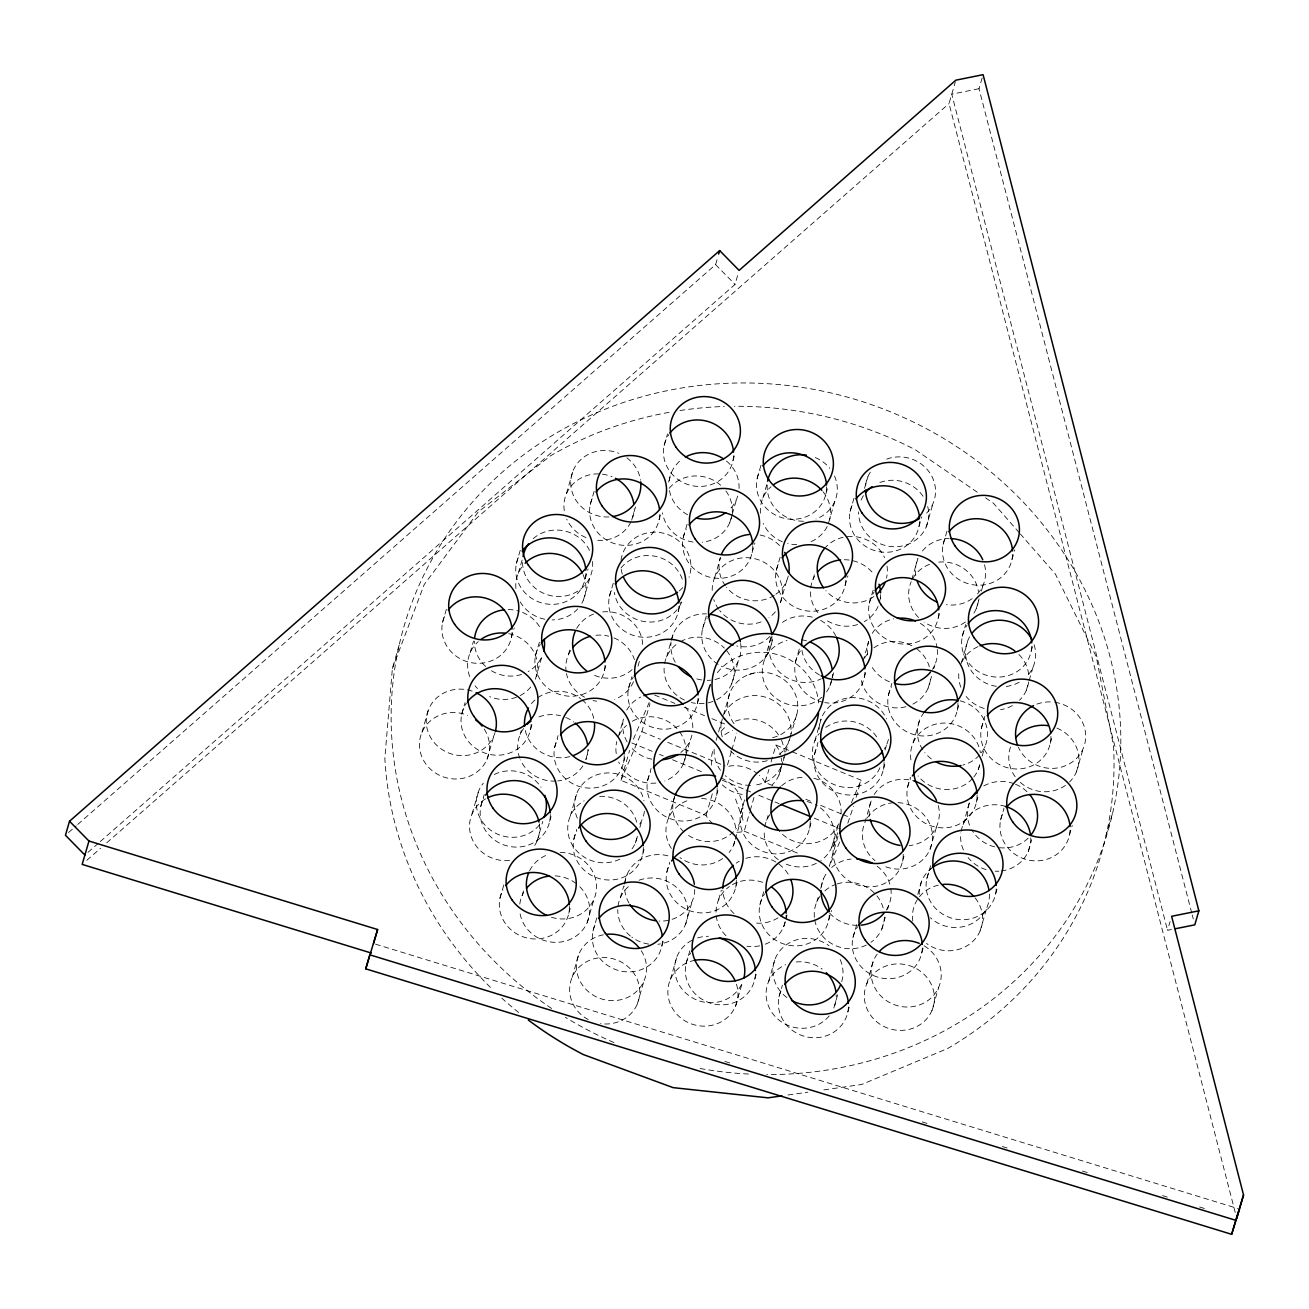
<?xml version="1.0" encoding="UTF-8"?>
<svg xmlns="http://www.w3.org/2000/svg" width="1309" height="1309" viewBox="0 0 1309 1309"><rect width="100%" height="100%" fill="white"/><g stroke="black" fill="none" stroke-linecap="round" stroke-linejoin="round"><path stroke-width="0.75" stroke-dasharray="5 3.75" d="M399.163 645.173L392.373 668.539L384.846 758.189A366.553 344.005 16.2 0 0 492.871 989.768M442.54 622.479L446.5 608.849M421.956 732.336L428.747 708.954M470.127 652.782L473.514 641.099M461.684 714.354L465.088 702.671M516.401 563.524L520.36 549.878M518.282 573.244L522.242 559.614M511.361 637.679L514.175 627.944M487.079 759.171L493.869 735.805M472.025 814.002L478.816 790.636M566.437 493.706L573.227 470.324M480.828 806.246L484.232 794.547M535.545 655.4L540.077 639.823M520.18 734.464L521.309 730.569M590.261 504.57L594.221 490.924M530.505 729.555L532.19 723.713M585.221 578.725L588.052 568.973M583.405 600.095L590.195 576.713M568.335 654.909L570.609 647.121M499.973 898.121L503.949 884.491M554.689 747.292L558.092 735.593M537.132 840.853L542.793 821.365M522.078 895.683L523.78 889.825M609.405 596.446L613.381 582.816M635.519 506.91L631.56 520.54A35.245 33.085 16.2 0 0 634.08 508.759M549.649 821.43L551.351 815.589M77.738 824.457L715.598 264.614L717.643 257.595M664.121 445.6L667.525 433.917M604.365 670.601L606.067 664.759M585.859 759.351L588.69 749.615M570.249 816.129L577.04 792.763M668.637 482.17L671.452 472.451M659.082 519.755L661.34 511.966M573.849 839.167L576.68 829.431M100.269 841.572L735.036 284.413L738.603 272.141M628.565 688.321L631.952 676.638M637.99 666.183L640.248 658.394M618.404 736.591L623.493 719.05M568.793 913.322L571.051 905.533M683.282 537.492L687.241 523.845M623.509 762.476L625.211 756.635M713.078 823.803A35.245 33.085 16.2 0 1 707.973 818.649L706.058 815.425L620.957 780.344L629.629 750.417M620.957 780.344L641.852 731.649L650 703.62M587.201 922.518L593.991 899.152M572.148 977.348L578.938 953.966M678.226 611.647L681.056 601.895M666.592 656.971L671.092 641.443M671.664 639.496L673.35 633.671M592.993 931.043L596.953 917.413M732.942 460.801L735.2 453.012M647.71 780.213L651.097 768.514M635.356 842.98L637.63 835.191M639.888 827.403L642.146 819.598M620.302 897.81L623.706 886.111M624.262 884.164L627.093 874.428M729.8 522.602L736.574 499.302M714.73 577.498L720.375 558.027M702.442 629.302L706.958 613.757M642.654 854.368L644.355 848.51M757.158 478.456L761.102 464.859M697.37 703.522L699.071 697.681M683.527 763.425L685.212 757.584M685.785 755.637L690.318 740.06M668.457 818.256L674.691 796.837M762.885 497.96L767.418 482.367M752.086 552.676L754.917 542.94M666.854 872.089L669.684 862.353M637.254 1004.199L644.044 980.817M731.698 683.822L738.472 660.521M716.138 740.403L730.177 692.036M661.798 946.243L664.056 938.455M776.286 570.413L780.246 556.783M706.058 815.425L712.571 792.992M716.514 795.397L718.216 789.556M731.289 751.791L726.953 766.747L730.618 765.896A35.245 33.085 16.2 0 1 756.618 773.046M731.846 749.926L736.722 733.089M685.425 924.645L692.216 901.279M670.372 979.476L677.162 956.094M786.627 580.967L779.837 604.349A35.245 33.085 16.2 0 0 752.38 558.207A35.245 33.085 16.2 0 0 712.341 592.781M764.783 659.163L771.574 635.798A35.245 33.085 16.2 0 0 780.949 673.415A35.245 33.085 16.2 0 0 821.218 678.798M771.246 644.486L773.504 636.73M685.998 963.964L690.53 948.387M825.963 493.657L828.221 485.884M740.73 813.053L744.69 799.472M733.58 845.107L734.709 841.212M735.282 839.265L740.37 821.725M1235.221 1212.445L949.041 103.542L955.325 81.927M718.526 899.938L721.357 890.185M834.798 501.429L828.008 524.794A35.245 33.085 16.2 0 1 810.893 541.713M812.971 579.56L814.656 573.735M736.869 832.262A35.245 33.085 16.2 0 0 740.534 832.066L744.216 831.166L749.648 812.464M750.188 810.598L753.984 797.508M795.43 662.289L799.39 648.659M772.506 785.531L765.111 782.487L768.923 769.397M771.083 761.92L775.975 745.083L861.077 780.18L855.644 798.883M735.658 887.289L737.932 879.501M850.146 511.459L854.106 497.813M779.002 774.977L785.187 753.706M785.695 751.922L789.114 740.158M790.374 736.443L797.165 713.078M1191.73 912.978L979.017 88.701L982.568 76.429M766.698 820.318L768.956 812.545M864.496 488.388L867.9 476.705M845.09 585.614L847.921 575.862M759.858 905.01L764.391 889.433M735.478 1006.326L742.268 982.944A35.245 33.085 16.2 0 1 685.851 993.106A35.245 33.085 16.2 0 1 694.261 939.191M829.906 686.014L833.866 672.384M814.852 740.845L821.643 717.463A35.245 33.085 16.2 0 1 853.795 697.648A35.245 33.085 16.2 0 1 886.455 718.87M814.574 754.18L817.978 742.481M754.802 979.165L757.077 971.376M869.307 603.269L873.823 587.725M809.551 828.253L811.809 820.481M783.649 926.772L787.036 915.089M768.579 981.603L775.37 958.221M879.206 602.516L881.464 594.744M863.024 661.225L868.669 641.803M864.235 677.489L865.936 671.648M779.002 996.902L782.406 985.202M918.951 526.643L921.781 516.908M831.82 847.168L838.022 825.799M816.751 902.065L818.436 896.207M820.71 888.418L823.541 878.683M926.216 526.922L933.006 503.556M833.735 845.99L837.695 832.393M911.735 579.805L917.953 558.387A35.245 33.085 16.2 0 0 915.793 575.387M838.005 836.336L829.317 866.247L839.773 841.916M847.807 823.197L853.484 806.36M888.451 695.144L891.838 683.494M828.679 920.211L831.493 910.475M943.151 544.38L947.111 530.75M885.048 750.155L886.749 744.314M871.139 801.075L864.922 822.445A35.245 33.085 16.2 0 0 875.001 860.651M883.395 769.365L885.653 761.576M938.128 618.453L939.813 612.628M852.895 937.866L856.839 924.269M837.662 994.807L833.702 1008.454A35.245 33.085 16.2 0 0 836.206 994.905M928.146 688.076L931.533 676.426M933.792 668.654L934.921 664.776M913.093 742.89L919.851 719.59M907.612 787.02L910.426 777.317M847.823 1012.086L850.081 1004.298M962.295 636.256L965.698 624.573M881.857 928.899L885.26 917.216M887.518 909.428L888.647 905.533M866.803 983.73L873.594 960.348M902.556 861.175L904.814 853.419M976.285 608.603L979.116 598.867M981.374 591.063L983.075 585.221M961.231 663.418L968.022 640.052M957.272 710.345L958.957 704.52M1011.972 559.581L1014.802 549.829M930.044 849.296L936.819 825.979M917.805 894.407L921.749 880.81M926.756 878.912L931.272 863.367M981.439 728.148L984.843 716.448M921.7 953.067L923.958 945.294M978.199 769.741L979.901 763.916M982.159 756.144L984.973 746.441M963.146 824.572L969.92 801.272A35.245 33.085 16.2 0 0 970.214 826.715M976.416 802.221L978.674 794.448M1031.116 651.457L1032.801 645.615M931.926 1010.581A35.245 33.085 16.2 0 0 894.391 964.095A35.245 33.085 16.2 0 0 871.778 1016.782A35.245 33.085 16.2 0 0 931.926 1010.581L938.717 987.199M1026.338 690.268L1028.612 682.48M1029.169 680.533L1033.128 666.903M1000.6 820.023L1003.987 808.34M980.097 930.961L986.871 907.661M995.56 894.096L997.262 888.271M1050.26 743.332L1052.518 735.543M1028.269 851.423L1031.656 839.756M1076.407 771.95L1083.197 748.568M1069.404 835.224L1072.235 825.472M1106.007 835.682L1112.797 812.365M1171.44 929.537L1167.546 930.323L1170.099 921.552M392.373 668.539L424.214 584.55L478.227 511.966L550.696 455.712A366.553 344.005 16.2 0 1 671.942 411.828M633.409 739.209L649.493 701.755M851.439 802.646L861.077 780.18M68.526 832.557L76.217 825.815M87.965 852.355L98.731 842.914M86.787 860.357L100.613 848.216M106.765 842.816L949.041 103.542M748.961 674.462L757.78 672.401M979.017 88.701L951.758 94.199L1167.546 930.323M787.969 1094.995L807.898 1092.164M823.836 1089.89L861.698 1084.474L947.7 1048.476A366.553 344.005 16.2 0 0 1113.55 745.983L1096.255 656.709L1055.316 573.931L1020.382 534.007M375.487 944.149L1237.529 1208.436M724.908 1061.452L732.729 1063.857M922.223 1121.944L930.044 1124.349M1002.334 1146.504L1010.139 1148.909M1082.428 1171.064L1090.233 1173.453M1162.523 1195.624L1170.344 1198.013M1199.633 1206.996L1207.454 1209.401M654.565 695.03L674.904 703.424M684.165 707.236L704.52 715.63M711.916 718.674L724.859 724.024M641.852 731.649L660.358 739.29M667.754 742.334L725.104 765.994M805.82 799.275L813.216 802.319M820.612 805.362L840.967 813.756M842.816 814.525L850.228 817.569M631.805 742.939L652.16 751.333M659.556 754.393L663.254 755.915M672.515 759.727L702.115 771.934M722.372 780.279L744.167 789.262M745.983 790.014L751.448 792.272M758.778 795.283L779.133 803.677M814.28 818.174L840.182 828.842M744.216 831.166L799.717 854.041M977.316 492.217L915.056 449.609A366.553 344.005 16.2 0 0 734.382 406.281M985.497 497.813L993.515 503.294L1019.04 532.468M715.598 264.614L735.036 284.413M765.111 782.487L763.18 779.33A35.245 33.085 16.2 0 0 759.433 775.37M775.975 745.083L778.708 749.533A35.245 33.085 16.2 0 1 780.459 754.54M735.56 799.014L743.414 821.218M1192.254 914.958L1193.268 918.902M781.277 766.649A35.245 33.085 16.2 0 1 772.163 784.991M742.252 794.416A35.245 33.085 16.2 0 1 718.854 781.195M711.72 765.143A35.245 33.085 16.2 0 1 713.88 748.143M724.777 734.725A35.245 33.085 16.2 0 1 732.664 730.553M781.178 757.976A35.245 33.085 16.2 0 1 781.506 761.445M734.054 723.664A35.245 33.085 16.2 0 1 746.195 675.624A35.245 33.085 16.2 0 1 795.463 694.523A35.245 33.085 16.2 0 1 771.312 737.965M717.381 672.679A56.385 52.916 16.2 0 1 777.955 654.778A56.385 52.916 16.2 0 1 818.681 702.966M848.461 1006.932A35.245 33.085 16.2 0 1 804.773 1036.417A35.245 33.085 16.2 0 1 781.948 988.77M755.457 974.011A35.245 33.085 16.2 0 1 710.002 1002.972A35.245 33.085 16.2 0 1 690.727 952.87M662.452 941.073A35.245 33.085 16.2 0 1 618.748 970.574A35.245 33.085 16.2 0 1 595.939 922.927M569.464 906.417A35.245 33.085 16.2 0 1 526.643 937.882A35.245 33.085 16.2 0 1 502.918 890.005M922.354 947.896A35.245 33.085 16.2 0 1 876.883 976.858A35.245 33.085 16.2 0 1 857.624 926.772M829.317 915.04A35.245 33.085 16.2 0 1 783.862 944.018A35.245 33.085 16.2 0 1 764.603 893.916M736.329 880.384A35.245 33.085 16.2 0 1 693.508 911.849A35.245 33.085 16.2 0 1 669.799 863.973M643.324 847.463A35.245 33.085 16.2 0 1 600.504 878.928A35.245 33.085 16.2 0 1 576.794 831.051M550.32 814.525A35.245 33.085 16.2 0 1 507.499 846.007A35.245 33.085 16.2 0 1 483.774 798.114M996.214 888.942A35.245 33.085 16.2 0 1 950.759 917.904A35.245 33.085 16.2 0 1 931.484 867.818M903.226 854.27A35.245 33.085 16.2 0 1 860.406 885.751A35.245 33.085 16.2 0 1 836.68 837.858M810.222 821.348A35.245 33.085 16.2 0 1 767.401 852.814A35.245 33.085 16.2 0 1 743.676 804.937M717.185 788.493A35.245 33.085 16.2 0 1 674.364 819.974A35.245 33.085 16.2 0 1 650.655 772.081M624.18 755.571A35.245 33.085 16.2 0 1 581.36 787.036A35.245 33.085 16.2 0 1 557.634 739.16M531.143 724.401A35.245 33.085 16.2 0 1 485.688 753.362A35.245 33.085 16.2 0 1 466.429 703.26M511.999 632.509A35.245 33.085 16.2 0 1 468.311 662.01A35.245 33.085 16.2 0 1 445.485 614.363M605.003 665.43A35.245 33.085 16.2 0 1 559.548 694.408A35.245 33.085 16.2 0 1 540.29 644.306M698.024 698.368A35.245 33.085 16.2 0 1 652.553 727.329A35.245 33.085 16.2 0 1 633.294 677.228M790.538 735.642A35.245 33.085 16.2 0 1 779.051 754.622M767.238 760.676A35.245 33.085 16.2 0 1 730.209 750.581M722.208 736.787A35.245 33.085 16.2 0 1 721.766 720.359M724.139 713.863A35.245 33.085 16.2 0 1 765.552 697.19A35.245 33.085 16.2 0 1 790.8 733.94M884.066 762.46A35.245 33.085 16.2 0 1 841.245 793.941A35.245 33.085 16.2 0 1 817.52 746.048M977.087 795.316A35.245 33.085 16.2 0 1 934.266 826.781A35.245 33.085 16.2 0 1 910.557 778.904M1070.058 830.053A35.245 33.085 16.2 0 1 1026.354 859.555A35.245 33.085 16.2 0 1 1003.545 811.907M1050.931 736.427A35.245 33.085 16.2 0 1 1008.11 767.908A35.245 33.085 16.2 0 1 984.384 720.015M957.943 703.44A35.245 33.085 16.2 0 1 915.122 734.905A35.245 33.085 16.2 0 1 891.396 687.029M864.889 672.319A35.245 33.085 16.2 0 1 824.785 702.606M822.985 702.262A35.245 33.085 16.2 0 1 802.302 648.413M771.852 635.863A35.245 33.085 16.2 0 1 721.324 666.199M718.134 664.399A35.245 33.085 16.2 0 1 707.171 618.208M678.864 606.476A35.245 33.085 16.2 0 1 635.176 635.978A35.245 33.085 16.2 0 1 612.35 588.33M585.859 573.555A35.245 33.085 16.2 0 1 542.171 603.056A35.245 33.085 16.2 0 1 519.346 555.409M659.72 514.601A35.245 33.085 16.2 0 1 616.032 544.086A35.245 33.085 16.2 0 1 593.206 496.438M752.757 545.771A35.245 33.085 16.2 0 1 709.936 577.253A35.245 33.085 16.2 0 1 686.227 529.36M845.745 580.443A35.245 33.085 16.2 0 1 802.057 609.945A35.245 33.085 16.2 0 1 779.231 562.297M938.766 613.299A35.245 33.085 16.2 0 1 893.311 642.261A35.245 33.085 16.2 0 1 874.052 592.175M1031.754 646.286A35.245 33.085 16.2 0 1 986.299 675.264A35.245 33.085 16.2 0 1 967.04 625.162M1012.61 554.411A35.245 33.085 16.2 0 1 968.922 583.912A35.245 33.085 16.2 0 1 946.096 536.265M919.605 521.489A35.245 33.085 16.2 0 1 875.917 550.974A35.245 33.085 16.2 0 1 853.092 503.327M826.634 486.752A35.245 33.085 16.2 0 1 783.813 518.217A35.245 33.085 16.2 0 1 760.104 470.34M733.58 455.647A35.245 33.085 16.2 0 1 688.125 484.608A35.245 33.085 16.2 0 1 668.866 434.506M769.987 636.354A35.245 33.085 16.2 0 1 736.771 645.959M819.483 674.953A35.245 33.085 16.2 0 1 801.615 647.562M694.735 889.482A35.245 33.085 16.2 0 1 659.114 921.061M629.007 903.046A35.245 33.085 16.2 0 1 624.573 886.209M624.818 882.757A35.245 33.085 16.2 0 1 671.01 856.773M888.402 739.389A35.245 33.085 16.2 0 1 884.311 748.912M819.123 729.26A35.245 33.085 16.2 0 1 821.005 719.066M960.217 700.871A35.245 33.085 16.2 0 1 980.49 753.853M979.345 755.178A35.245 33.085 16.2 0 1 962.753 765.111M931.37 758.925A35.245 33.085 16.2 0 1 924.825 752.659M922.714 749.746A35.245 33.085 16.2 0 1 924.35 712.178M886.668 459.132A35.245 33.085 16.2 0 1 929.668 472.664A35.245 33.085 16.2 0 1 924.874 514.764M865.625 485.034A35.245 33.085 16.2 0 1 872.383 469.293M838.594 823.852A35.245 33.085 16.2 0 1 778.446 830.07M781.604 785.793A35.245 33.085 16.2 0 1 804.724 777.186M813.838 778.282A35.245 33.085 16.2 0 1 840.869 815.523M989.375 894.112A35.245 33.085 16.2 0 1 968.938 924.907A35.245 33.085 16.2 0 1 930.454 917.822M919.262 894.342A35.245 33.085 16.2 0 1 931.239 868.456M890.824 888.516A35.245 33.085 16.2 0 1 886.209 910.131M857.411 925.348A35.245 33.085 16.2 0 1 829.661 913.109M821.267 887.011A35.245 33.085 16.2 0 1 828.024 871.27M831.673 867.474A35.245 33.085 16.2 0 1 851.128 859.048M877.145 866.198A35.245 33.085 16.2 0 1 890.513 886.798M632.116 669.603A35.245 33.085 16.2 0 1 591.308 673.824M576.68 628.435A35.245 33.085 16.2 0 1 593.91 613.954M602.729 611.908A35.245 33.085 16.2 0 1 642.768 646.597M788.28 576.042A35.245 33.085 16.2 0 1 775.746 594.384M774.274 595.366A35.245 33.085 16.2 0 1 726.479 587.185M725.399 585.761A35.245 33.085 16.2 0 1 720.326 557.372M760.071 535.005A35.245 33.085 16.2 0 1 780.491 546.54M720.883 777.89A35.245 33.085 16.2 0 1 735.887 829.153M733.531 831.739A35.245 33.085 16.2 0 1 686.767 834.209M683.952 831.902A35.245 33.085 16.2 0 1 674.626 796.477M873.954 596.511A35.245 33.085 16.2 0 1 825.864 590.686M824.228 548.831A35.245 33.085 16.2 0 1 843.732 537.165M847.332 536.625A35.245 33.085 16.2 0 1 884.557 557.65M887.027 566.093A35.245 33.085 16.2 0 1 886.488 578.169M786.889 997.556A35.245 33.085 16.2 0 1 779.869 950.809A35.245 33.085 16.2 0 1 828.973 945.736M840.198 959.628A35.245 33.085 16.2 0 1 841.671 981.832M740.632 643.504A35.245 33.085 16.2 0 1 714.485 679.6M710.885 680.156A35.245 33.085 16.2 0 1 707.22 680.336M701.722 679.944A35.245 33.085 16.2 0 1 694.555 678.177M675.264 662.289A35.245 33.085 16.2 0 1 671.075 641.999M671.353 640.297A35.245 33.085 16.2 0 1 706.451 613.888M782.471 622.38A35.245 33.085 16.2 0 1 813.723 617.57M820.53 620.368A35.245 33.085 16.2 0 1 835.633 635.601M778.07 917.805A35.245 33.085 16.2 0 1 753.689 922.845M734.022 913.567A35.245 33.085 16.2 0 1 722.813 890.087M736.214 863.138A35.245 33.085 16.2 0 1 739.209 861.24M745.786 858.393A35.245 33.085 16.2 0 1 775.877 862.042M778.92 864.071A35.245 33.085 16.2 0 1 789.376 876.359M569.873 756.602A35.245 33.085 16.2 0 1 524.811 728.099M531.47 703.669A35.245 33.085 16.2 0 1 535.103 699.873M537.868 697.681A35.245 33.085 16.2 0 1 580.574 698.597M582.014 699.726A35.245 33.085 16.2 0 1 593.959 719.214M682.791 587.577A35.245 33.085 16.2 0 1 678.929 591.193M622.331 574.144A35.245 33.085 16.2 0 1 621.12 569.006M621.022 560.334A35.245 33.085 16.2 0 1 663.663 533.27A35.245 33.085 16.2 0 1 689.041 577.236M691.954 735.134A35.245 33.085 16.2 0 1 680.827 752.413M651.751 759.187A35.245 33.085 16.2 0 1 631.331 747.635M627.109 741.827A35.245 33.085 16.2 0 1 623.542 718.134M626.733 710.116A35.245 33.085 16.2 0 1 640.674 697.059M685.343 707.007A35.245 33.085 16.2 0 1 692.837 728.262M924.154 945.834A35.245 33.085 16.2 0 1 935.624 992.762A35.245 33.085 16.2 0 1 886.095 1000.403A35.245 33.085 16.2 0 1 878.094 952.936M829.219 1015.866A35.245 33.085 16.2 0 1 774.126 1015.342A35.245 33.085 16.2 0 1 785.695 964.684M796.183 961.968A35.245 33.085 16.2 0 1 822.183 969.118M697.632 937.931A35.245 33.085 16.2 0 1 708.398 936.279M736.443 984.188A35.245 33.085 16.2 0 1 712.685 1025.127A35.245 33.085 16.2 0 1 669.063 1000.485A35.245 33.085 16.2 0 1 694.359 960.397M641.197 950.678A35.245 33.085 16.2 0 1 625.849 998.178A35.245 33.085 16.2 0 1 577.793 975.549A35.245 33.085 16.2 0 1 606.525 934.331M588.314 1019.629A35.245 33.085 16.2 0 1 582.554 964.291A35.245 33.085 16.2 0 1 638.399 982.617A35.245 33.085 16.2 0 1 600.52 1023.622M975.14 897.909A35.245 33.085 16.2 0 1 972.62 941.58A35.245 33.085 16.2 0 1 926.51 943.445M912.815 921.127A35.245 33.085 16.2 0 1 918.427 898.072M919.474 896.698A35.245 33.085 16.2 0 1 938.978 885.031M884.377 917.118A35.245 33.085 16.2 0 1 870.976 942.316M866.378 945.065A35.245 33.085 16.2 0 1 814.574 919.065M814.362 917.347A35.245 33.085 16.2 0 1 821.234 894.636M824.883 890.84A35.245 33.085 16.2 0 1 835.518 884.475M837.22 883.902A35.245 33.085 16.2 0 1 875.737 894.472M876.899 895.847A35.245 33.085 16.2 0 1 883.722 910.18M785.285 921.847A35.245 33.085 16.2 0 1 764.865 944.362M759.645 945.851A35.245 33.085 16.2 0 1 746.899 946.211M725.906 935.673A35.245 33.085 16.2 0 1 729.424 886.52M732.418 884.622A35.245 33.085 16.2 0 1 764.145 882.937M786.153 914.991A35.245 33.085 16.2 0 1 785.907 918.443M639.07 880.221A35.245 33.085 16.2 0 1 686.652 903.357A35.245 33.085 16.2 0 1 657.838 944.28M648.675 944.084A35.245 33.085 16.2 0 1 631.822 937.129M630.382 936.017A35.245 33.085 16.2 0 1 617.783 909.591M618.028 906.139A35.245 33.085 16.2 0 1 629.793 885.457M560.121 852.47A35.245 33.085 16.2 0 1 596.135 891.674A35.245 33.085 16.2 0 1 550.075 916.807M529.605 870.73A35.245 33.085 16.2 0 1 547.653 854.728M579.822 886.766A35.245 33.085 16.2 0 1 570.102 939.437A35.245 33.085 16.2 0 1 519.918 912.684M519.804 904.012A35.245 33.085 16.2 0 1 523.616 892.574M555.18 875.885A35.245 33.085 16.2 0 1 575.682 883.182M1028.187 838.12A35.245 33.085 16.2 0 1 998.292 847.545M994.676 846.841A35.245 33.085 16.2 0 1 971.834 829.873M983.812 785.956A35.245 33.085 16.2 0 1 1013.821 783.616M1015.539 784.271A35.245 33.085 16.2 0 1 1027.647 792.354M1030.756 837.875A35.245 33.085 16.2 0 1 1000.665 871.041M998.865 871.189A35.245 33.085 16.2 0 1 995.167 871.205M986.119 869.651A35.245 33.085 16.2 0 1 968.12 857.624M963.44 850.016A35.245 33.085 16.2 0 1 960.871 832.9M961.133 831.199A35.245 33.085 16.2 0 1 1005.296 806.344M938.275 805.542A35.245 33.085 16.2 0 1 909.215 845.614M869.52 816.145A35.245 33.085 16.2 0 1 871.058 800.748M874.15 794.547A35.245 33.085 16.2 0 1 913.846 780.9M898.023 802.646A35.245 33.085 16.2 0 1 931.877 843.52A35.245 33.085 16.2 0 1 884.426 866.28M867.376 817.847A35.245 33.085 16.2 0 1 892.525 802.81M820.301 807.833A35.245 33.085 16.2 0 1 820.923 860.569M816.341 863.318A35.245 33.085 16.2 0 1 786.202 864.153M778.217 859.653A35.245 33.085 16.2 0 1 764.26 830.364M764.701 826.944A35.245 33.085 16.2 0 1 771.197 812.905M807.064 801.583A35.245 33.085 16.2 0 1 817.258 805.788M734.774 841.851A35.245 33.085 16.2 0 1 729.097 852.519M722.683 858.524A35.245 33.085 16.2 0 1 679.976 857.591M671.321 848.412A35.245 33.085 16.2 0 1 687.241 800.683M701.559 798.474A35.245 33.085 16.2 0 1 736.083 831.559M796.756 544.626A35.245 33.085 16.2 0 1 787.642 543.53M782.373 541.795A35.245 33.085 16.2 0 1 763.18 523.404M760.496 513.243A35.245 33.085 16.2 0 1 771.017 486.735M823.034 491.742A35.245 33.085 16.2 0 1 829.644 519.869M1056.903 728.099A35.245 33.085 16.2 0 1 1069.568 781.948M1065.51 785.351A35.245 33.085 16.2 0 1 1019.989 782.111M1015.162 776.728A35.245 33.085 16.2 0 1 1010.646 746.703M978.559 600.275A35.245 33.085 16.2 0 1 972.849 614.641M965.388 622.004A35.245 33.085 16.2 0 1 924.17 622.135M918.542 617.504A35.245 33.085 16.2 0 1 911.162 581.752M912.7 578.643A35.245 33.085 16.2 0 1 929.93 564.179M938.749 562.117A35.245 33.085 16.2 0 1 978.445 591.586M1028.612 681.94A35.245 33.085 16.2 0 1 1019.498 700.282M1012.446 705.584A35.245 33.085 16.2 0 1 1000.551 709.674M984.188 708.496A35.245 33.085 16.2 0 1 966.189 696.486M960.855 687.241A35.245 33.085 16.2 0 1 958.957 671.762M961.951 661.863A35.245 33.085 16.2 0 1 978.33 646.515M1018.958 654.516A35.245 33.085 16.2 0 1 1028.841 676.737M930.421 679.747A35.245 33.085 16.2 0 1 912.668 704.226M905.926 706.729A35.245 33.085 16.2 0 1 860.864 678.242M864.562 658.116A35.245 33.085 16.2 0 1 867.523 653.813M873.921 647.808A35.245 33.085 16.2 0 1 913.584 646.711M916.627 648.74A35.245 33.085 16.2 0 1 929.603 667.639M518.691 1012.544A366.553 344.005 16.2 0 1 501.838 998.162M679.944 410.535A366.553 344.005 16.2 0 1 724.335 406.477M781.015 767.123A35.245 33.085 16.2 0 1 754.148 785.187M750.499 785.384A35.245 33.085 16.2 0 1 725.317 775.73M720.506 770.346A35.245 33.085 16.2 0 1 714.354 747.046M721.112 731.306A35.245 33.085 16.2 0 1 726.119 726.364M735.396 721.128A35.245 33.085 16.2 0 1 779.82 736.951M781.44 740.125A35.245 33.085 16.2 0 1 784.238 752.021M784.009 757.224A35.245 33.085 16.2 0 1 783.387 760.627M637.368 836.353A35.245 33.085 16.2 0 1 630.873 850.392M619.877 859.129A35.245 33.085 16.2 0 1 572.622 845.516A35.245 33.085 16.2 0 1 584.141 800.813M599.653 796.363A35.245 33.085 16.2 0 1 637.221 824.261M630.84 522.111A35.245 33.085 16.2 0 1 594.81 539.979M585.941 537.541A35.245 33.085 16.2 0 1 566.748 519.149M564.277 510.706A35.245 33.085 16.2 0 1 612.056 476.705M732.075 514.273A35.245 33.085 16.2 0 1 702.213 542.237M693.05 542.041A35.245 33.085 16.2 0 1 662.518 512.768M669.177 488.339A35.245 33.085 16.2 0 1 721.095 485.59M725.922 490.973A35.245 33.085 16.2 0 1 732.238 512.555M551.645 1008.503A366.553 344.005 16.2 0 1 532.059 448.676A366.553 344.005 16.2 0 1 1099.298 622.888A366.553 344.005 16.2 0 1 766.763 1074.574M748.503 1074.051A366.553 344.005 16.2 0 1 697.746 1068.062M613.97 1042.537A366.553 344.005 16.2 0 1 565.373 1017.322M530.75 687.045A35.245 33.085 16.2 0 1 519.755 695.783M516.466 697.206A35.245 33.085 16.2 0 1 489.615 696.633M477.507 688.534A35.245 33.085 16.2 0 1 475.085 685.851M469.751 676.606A35.245 33.085 16.2 0 1 478.26 641.574M508.677 633.654A35.245 33.085 16.2 0 1 535.234 679.633L542.024 656.267A35.245 33.085 16.2 0 1 528.132 671.582M583.094 574.651A35.245 33.085 16.2 0 1 581.851 603.187M577.776 608.832A35.245 33.085 16.2 0 1 552.153 619.91M544.839 619.222A35.245 33.085 16.2 0 1 520.197 601.862M515.91 588.526A35.245 33.085 16.2 0 1 522.766 565.832M539.308 823.836A35.245 33.085 16.2 0 1 533.712 846.89M509.545 860.488A35.245 33.085 16.2 0 1 471.649 837.809A35.245 33.085 16.2 0 1 485.917 798.686M484.215 729.031A35.245 33.085 16.2 0 1 463.091 778.25A35.245 33.085 16.2 0 1 419.518 742.399A35.245 33.085 16.2 0 1 467.575 715.336M685.785 755.097A35.245 33.085 16.2 0 1 664.743 781.015M655.924 783.06A35.245 33.085 16.2 0 1 618.699 762.034M616.228 753.591A35.245 33.085 16.2 0 1 616.752 741.516M619.124 735.02A35.245 33.085 16.2 0 1 626.536 725.366M632.296 721.275A35.245 33.085 16.2 0 1 678.553 730.373M679.649 731.796A35.245 33.085 16.2 0 1 685.965 753.379M681.613 602.222A35.245 33.085 16.2 0 1 644.879 621.66A35.245 33.085 16.2 0 1 614.33 592.388M620.99 567.959A35.245 33.085 16.2 0 1 655.973 556.44A35.245 33.085 16.2 0 1 683.085 581.785M582.849 765.896A35.245 33.085 16.2 0 1 557.716 780.933M555.9 781.08A35.245 33.085 16.2 0 1 520.475 759.907M519.804 758.271A35.245 33.085 16.2 0 1 524.68 727.051M538.948 716.874A35.245 33.085 16.2 0 1 560.547 715.728M565.799 717.463A35.245 33.085 16.2 0 1 573.784 721.979M587.823 749.517A35.245 33.085 16.2 0 1 585.941 759.711M831.902 679.387A35.245 33.085 16.2 0 1 826.47 692.052M821.774 697.239A35.245 33.085 16.2 0 1 767.156 688.55A35.245 33.085 16.2 0 1 787.004 640.51M801.533 639.741A35.245 33.085 16.2 0 1 806.933 640.935M832.426 674.233A35.245 33.085 16.2 0 1 832.18 677.686M726.74 650.753A35.245 33.085 16.2 0 1 716.219 699.971M712.93 701.395A35.245 33.085 16.2 0 1 707.711 702.9M704.111 703.457A35.245 33.085 16.2 0 1 691.332 702.54M684.411 700.07A35.245 33.085 16.2 0 1 664.317 665.299M664.579 663.598A35.245 33.085 16.2 0 1 677.473 643.553M680.484 641.655A35.245 33.085 16.2 0 1 724.319 648.07M878.077 606.394A35.245 33.085 16.2 0 1 864.185 621.71M857.608 624.557A35.245 33.085 16.2 0 1 824.474 618.895M817.929 612.612A35.245 33.085 16.2 0 1 810.516 589.606M810.696 587.888A35.245 33.085 16.2 0 1 814.509 576.451M844.207 559.728A35.245 33.085 16.2 0 1 873.119 573.342M880.597 594.613A35.245 33.085 16.2 0 1 880.352 598.066M775.353 611.761A35.245 33.085 16.2 0 1 768.956 617.75M761.069 621.922A35.245 33.085 16.2 0 1 719.688 610.55M718.608 609.127A35.245 33.085 16.2 0 1 713.765 599.637M633.458 681.76A35.245 33.085 16.2 0 1 614.69 699.333M596.708 701.199A35.245 33.085 16.2 0 1 593.092 700.479M584.518 697.19A35.245 33.085 16.2 0 1 566.486 673.644M566.175 671.926A35.245 33.085 16.2 0 1 572.835 647.497M595.939 635.274A35.245 33.085 16.2 0 1 608.701 636.19M613.97 637.925A35.245 33.085 16.2 0 1 634.423 659.621M927.688 506.485A35.245 33.085 16.2 0 1 897.712 546.638A35.245 33.085 16.2 0 1 858.589 511.868M861.109 500.087A35.245 33.085 16.2 0 1 863.547 495.489M879.877 482.497A35.245 33.085 16.2 0 1 924.301 498.32M979.852 764.816A35.245 33.085 16.2 0 1 973.716 777.153M972.587 778.479A35.245 33.085 16.2 0 1 927.639 784.271M924.596 782.226A35.245 33.085 16.2 0 1 918.051 775.959M910.917 759.907A35.245 33.085 16.2 0 1 940.68 723.272A35.245 33.085 16.2 0 1 980.376 752.74M879.959 767.696A35.245 33.085 16.2 0 1 830.201 782.667A35.245 33.085 16.2 0 1 819.336 733.433M825.734 727.428A35.245 33.085 16.2 0 1 878.044 739.078M1034.094 644.748A35.245 33.085 16.2 0 1 1026.289 676.9M1019.236 682.218A35.245 33.085 16.2 0 1 1005.541 686.538M996.378 686.325A35.245 33.085 16.2 0 1 972.505 632.64M937.293 649.493A35.245 33.085 16.2 0 1 932.466 669.374M889.286 681.76A35.245 33.085 16.2 0 1 870.861 664.956M867.622 654.925A35.245 33.085 16.2 0 1 868.603 641.165M872.236 633.327A35.245 33.085 16.2 0 1 893.785 618.846M920.358 623.395A35.245 33.085 16.2 0 1 937.08 647.759M521.555 674.43A35.245 33.085 16.2 0 1 491.464 670.781M485.606 666.428A35.245 33.085 16.2 0 1 474.398 641.197M508.154 609.585A35.245 33.085 16.2 0 1 519.068 611.188M522.536 612.416A35.245 33.085 16.2 0 1 540.11 627.649M592.568 561.43A35.245 33.085 16.2 0 1 558.943 596.544A35.245 33.085 16.2 0 1 522.553 561.659M533.205 538.654A35.245 33.085 16.2 0 1 589.884 551.269M984.532 564.784A35.245 33.085 16.2 0 1 974.943 596.446M972.178 598.638A35.245 33.085 16.2 0 1 946.325 604.66M922.452 550.958A35.245 33.085 16.2 0 1 949.205 538.555M834.487 475.985A35.245 33.085 16.2 0 1 816.014 519.002M803.546 521.26A35.245 33.085 16.2 0 1 767.401 482.906M815.294 457.577A35.245 33.085 16.2 0 1 829.824 468.377M737.752 496.046A35.245 33.085 16.2 0 1 728.442 510.51M687.618 514.732A35.245 33.085 16.2 0 1 669.292 489.468M669.177 480.779A35.245 33.085 16.2 0 1 682.349 459.034M726.495 461.079A35.245 33.085 16.2 0 1 739.012 489.255M608.947 516.94A35.245 33.085 16.2 0 1 571.084 477.801A35.245 33.085 16.2 0 1 618.846 453.323M626.831 457.839A35.245 33.085 16.2 0 1 640.526 480.158M495.047 732.549A35.245 33.085 16.2 0 1 453.503 754.524A35.245 33.085 16.2 0 1 426.75 715.581A35.245 33.085 16.2 0 1 465.497 689.516M467.313 689.827A35.245 33.085 16.2 0 1 474.365 691.954M644.421 811.269A35.245 33.085 16.2 0 1 638.71 825.635M577.334 818.207A35.245 33.085 16.2 0 1 599.26 774.094A35.245 33.085 16.2 0 1 644.012 800.879M1054.825 702.279A35.245 33.085 16.2 0 1 1078.698 755.98A35.245 33.085 16.2 0 1 1018.369 747.161M1036.843 704.144A35.245 33.085 16.2 0 1 1053.009 702.066M539.439 824.899A35.245 33.085 16.2 0 1 490.335 829.955A35.245 33.085 16.2 0 1 483.299 783.207M494.295 774.47A35.245 33.085 16.2 0 1 541.075 787.331"/><path stroke-width="1.5" d="M1175.335 928.752L1194.79 924.841L1198.864 910.819L983.092 74.678L955.832 80.176L739.11 270.39L719.672 250.592L69.524 821.234L65.45 835.257L84.889 855.055M69.524 821.234L88.963 841.033L82.172 864.398L371.314 953.05M365.735 968.84L369.809 954.817L1235.745 1220.299L1231.671 1234.322L365.735 968.84L377.614 929.521L88.963 841.033M373.54 943.544L377.614 929.521M718.657 254.093L719.672 250.592M1236.76 1218.384L1243.55 1195.002L1171.62 916.3L1198.864 910.819M1235.745 1220.299L1243.55 1195.002M1231.671 1234.322L1239.476 1209.025M781.98 1095.846L768.039 1097.842L673.088 1087.632L583.339 1054.563A366.553 344.005 16.2 0 1 528.28 1020.006M780.982 804.446L810.582 816.652M818.55 712.898A56.385 52.916 16.2 0 1 749.55 756.717A56.385 52.916 16.2 0 1 710.378 684.64M784.762 984.384A35.245 33.085 16.2 0 1 822.936 972.816A35.245 33.085 16.2 0 1 848.412 1003.447M691.757 951.463A35.245 33.085 16.2 0 1 729.931 939.895A35.245 33.085 16.2 0 1 755.408 970.525M598.753 918.525A35.245 33.085 16.2 0 1 636.043 906.712A35.245 33.085 16.2 0 1 662.239 935.87M505.749 885.604A35.245 33.085 16.2 0 1 543.922 874.052A35.245 33.085 16.2 0 1 569.399 904.683M858.655 925.348A35.245 33.085 16.2 0 1 896.829 913.797A35.245 33.085 16.2 0 1 922.305 944.427M765.618 892.493A35.245 33.085 16.2 0 1 803.791 880.941A35.245 33.085 16.2 0 1 829.268 911.571M671.582 860.995A35.245 33.085 16.2 0 1 709.903 847.757A35.245 33.085 16.2 0 1 736.263 878.65M578.578 828.073A35.245 33.085 16.2 0 1 616.883 814.836A35.245 33.085 16.2 0 1 643.259 845.729M485.574 795.152A35.245 33.085 16.2 0 1 523.878 781.915A35.245 33.085 16.2 0 1 550.238 812.807M932.515 866.394A35.245 33.085 16.2 0 1 970.689 854.826A35.245 33.085 16.2 0 1 996.165 885.473M839.511 833.473A35.245 33.085 16.2 0 1 876.801 821.659A35.245 33.085 16.2 0 1 902.981 850.817M746.49 800.552A35.245 33.085 16.2 0 1 784.664 788.983A35.245 33.085 16.2 0 1 810.14 819.614M653.469 767.696A35.245 33.085 16.2 0 1 691.643 756.127A35.245 33.085 16.2 0 1 717.119 786.774M560.465 734.774A35.245 33.085 16.2 0 1 598.638 723.206A35.245 33.085 16.2 0 1 624.115 753.837M467.444 701.853A35.245 33.085 16.2 0 1 504.734 690.023A35.245 33.085 16.2 0 1 530.93 719.197M448.3 609.961A35.245 33.085 16.2 0 1 486.473 598.409A35.245 33.085 16.2 0 1 511.95 629.04M541.321 642.883A35.245 33.085 16.2 0 1 579.494 631.331A35.245 33.085 16.2 0 1 604.954 661.961M634.325 675.82A35.245 33.085 16.2 0 1 672.499 664.252A35.245 33.085 16.2 0 1 697.975 694.883M820.334 741.663A35.245 33.085 16.2 0 1 858.508 730.095A35.245 33.085 16.2 0 1 883.984 760.725M912.34 775.926A35.245 33.085 16.2 0 1 950.645 762.689A35.245 33.085 16.2 0 1 977.021 793.581M1006.359 807.506A35.245 33.085 16.2 0 1 1044.533 795.937A35.245 33.085 16.2 0 1 1070.009 826.584M987.215 715.63A35.245 33.085 16.2 0 1 1024.505 703.817A35.245 33.085 16.2 0 1 1050.685 732.975M894.227 682.627A35.245 33.085 16.2 0 1 932.401 671.075A35.245 33.085 16.2 0 1 957.877 701.706M803.464 647.121A35.245 33.085 16.2 0 1 841.114 638.792A35.245 33.085 16.2 0 1 864.84 668.85M708.202 616.784A35.245 33.085 16.2 0 1 745.492 604.971A35.245 33.085 16.2 0 1 771.688 634.129M615.181 583.929A35.245 33.085 16.2 0 1 653.355 572.36A35.245 33.085 16.2 0 1 678.831 603.007M522.16 551.007A35.245 33.085 16.2 0 1 560.334 539.439A35.245 33.085 16.2 0 1 585.81 570.086M596.037 492.053A35.245 33.085 16.2 0 1 633.327 480.239A35.245 33.085 16.2 0 1 659.507 509.397M689.041 524.974A35.245 33.085 16.2 0 1 727.215 513.406A35.245 33.085 16.2 0 1 752.691 544.053M782.046 557.896A35.245 33.085 16.2 0 1 820.219 546.328A35.245 33.085 16.2 0 1 845.696 576.974M875.083 590.752A35.245 33.085 16.2 0 1 913.257 579.183A35.245 33.085 16.2 0 1 938.717 609.83M968.071 623.738A35.245 33.085 16.2 0 1 1006.228 612.187A35.245 33.085 16.2 0 1 1031.705 642.817M948.91 531.863A35.245 33.085 16.2 0 1 987.084 520.295A35.245 33.085 16.2 0 1 1012.561 550.942M855.906 498.942A35.245 33.085 16.2 0 1 894.08 487.373A35.245 33.085 16.2 0 1 919.556 518.02M762.918 465.939A35.245 33.085 16.2 0 1 801.092 454.387A35.245 33.085 16.2 0 1 826.568 485.017M669.897 433.099A35.245 33.085 16.2 0 1 708.071 421.531A35.245 33.085 16.2 0 1 733.547 452.161M733.22 644.993A35.245 33.085 16.2 0 1 711.392 599.44A35.245 33.085 16.2 0 1 760.758 585.156A35.245 33.085 16.2 0 1 772.261 633.703M801.55 645.828A35.245 33.085 16.2 0 1 841.654 613.79A35.245 33.085 16.2 0 1 870.125 657.462A35.245 33.085 16.2 0 1 821.103 675.82M655.465 920.718A35.245 33.085 16.2 0 1 629.956 904.584M672.711 857.428A35.245 33.085 16.2 0 1 694.375 884.262M882.266 751.726A35.245 33.085 16.2 0 1 848.183 763.442A35.245 33.085 16.2 0 1 820.678 739.601M960.986 765.52A35.245 33.085 16.2 0 1 936.033 761.871M924.35 712.178A35.245 33.085 16.2 0 1 956.601 700.151M919.114 518.871A35.245 33.085 16.2 0 1 865.396 490.253M778.446 830.07A35.245 33.085 16.2 0 1 780.311 787.004M932.646 867.392A35.245 33.085 16.2 0 1 989.048 890.644M884.164 912.946A35.245 33.085 16.2 0 1 861.06 925.168M828.499 911.735A35.245 33.085 16.2 0 1 821.021 890.464M856.626 858.9A35.245 33.085 16.2 0 1 872.481 863.253M586.645 670.879A35.245 33.085 16.2 0 1 575.126 631.543M721.521 554.116A35.245 33.085 16.2 0 1 749.108 534.497M784.713 552.365A35.245 33.085 16.2 0 1 788.902 572.638M675.248 794.89A35.245 33.085 16.2 0 1 715.614 776.155M884.851 583.094A35.245 33.085 16.2 0 1 876.719 594.319M823.606 587.888A35.245 33.085 16.2 0 1 824.228 548.831M840.493 985.072A35.245 33.085 16.2 0 1 791.552 1000.501M691.168 676.769A35.245 33.085 16.2 0 1 678.324 666.723M710.1 614.232A35.245 33.085 16.2 0 1 740.338 641.786M836.386 637.205A35.245 33.085 16.2 0 1 822.805 677.964M790.8 879.583A35.245 33.085 16.2 0 1 780.949 915.76M722.797 888.336A35.245 33.085 16.2 0 1 733.449 865.347M594.466 722.65A35.245 33.085 16.2 0 1 573.326 755.506M524.598 726.364A35.245 33.085 16.2 0 1 528.509 707.989M677.522 592.257A35.245 33.085 16.2 0 1 623.591 577.433M677.947 754.459A35.245 33.085 16.2 0 1 662.714 759.695M643.963 695.635A35.245 33.085 16.2 0 1 682.938 704.307M879.223 951.61A35.245 33.085 16.2 0 1 919.213 943.364M826.323 972.702A35.245 33.085 16.2 0 1 835.878 991.437M694.359 960.397A35.245 33.085 16.2 0 1 735.183 980.883M719.312 937.866A35.245 33.085 16.2 0 1 743.921 978.019M606.525 934.331A35.245 33.085 16.2 0 1 639.087 947.765M942.578 884.475A35.245 33.085 16.2 0 1 973.978 896.534M772.13 887.437A35.245 33.085 16.2 0 1 786.136 913.24M546.687 915.4A35.245 33.085 16.2 0 1 528.869 872.301M526.578 888.255A35.245 33.085 16.2 0 1 549.682 876.048M1030.068 795.054A35.245 33.085 16.2 0 1 1030.543 835.535M971.458 798.163A35.245 33.085 16.2 0 1 976.759 791.258M1005.296 806.344A35.245 33.085 16.2 0 1 1030.428 834.406M900.068 845.418A35.245 33.085 16.2 0 1 870.24 819.581M913.846 780.9A35.245 33.085 16.2 0 1 936.508 800.535M771.197 812.905A35.245 33.085 16.2 0 1 803.448 800.879M773.783 484.543A35.245 33.085 16.2 0 1 821.872 490.368M1015.784 737.687A35.245 33.085 16.2 0 1 1048.034 725.661M979.999 645.844A35.245 33.085 16.2 0 1 1014.835 650.933M615.394 478.276A35.245 33.085 16.2 0 1 633.736 503.54M481.008 639.381A35.245 33.085 16.2 0 1 505.045 633.131M525.122 563.23A35.245 33.085 16.2 0 1 582.341 573.047M487.504 797.852A35.245 33.085 16.2 0 1 538.997 822.117M475.56 719.852A35.245 33.085 16.2 0 1 482.105 726.119M527.02 724.45A35.245 33.085 16.2 0 1 531.078 721.046M575.224 723.092A35.245 33.085 16.2 0 1 587.463 744.297M810.402 642.179A35.245 33.085 16.2 0 1 832.066 669.014M817.454 572.131A35.245 33.085 16.2 0 1 840.558 559.925M879.043 584.256A35.245 33.085 16.2 0 1 880.581 592.862M572.835 647.497A35.245 33.085 16.2 0 1 590.555 636.256M865.593 492.659A35.245 33.085 16.2 0 1 871.99 486.67M882.135 750.679A35.245 33.085 16.2 0 1 882.462 754.148M930.421 672.188A35.245 33.085 16.2 0 1 894.554 683.494M897.385 618.29A35.245 33.085 16.2 0 1 915.416 620.924M474.643 637.745A35.245 33.085 16.2 0 1 504.505 609.781M544.2 639.25A35.245 33.085 16.2 0 1 543.677 651.326M523.06 556.505A35.245 33.085 16.2 0 1 528.509 543.824M937.457 602.222A35.245 33.085 16.2 0 1 916.987 580.525M951.038 538.588A35.245 33.085 16.2 0 1 982.781 559.777M767.663 481.205A35.245 33.085 16.2 0 1 806.426 455.139M725.677 512.719A35.245 33.085 16.2 0 1 696.208 518.02M685.343 457.136A35.245 33.085 16.2 0 1 723.566 458.919M640.723 481.892A35.245 33.085 16.2 0 1 612.563 516.58M476.051 692.706A35.245 33.085 16.2 0 1 495.506 730.88M636.534 828.335A35.245 33.085 16.2 0 1 581.998 825.815M1017.698 745.541A35.245 33.085 16.2 0 1 1033.554 705.567M972.505 632.64A35.245 33.085 16.2 0 1 1032.065 639.856M544.888 795.332A35.245 33.085 16.2 0 1 543.922 817.471M724.499 718.756A56.385 52.916 16.2 0 0 820.547 707.58A56.385 52.916 16.2 0 0 759.482 633.949A56.385 52.916 16.2 0 0 724.499 718.756M585.859 840.902A35.245 33.085 16.2 0 0 646.499 839.102A35.245 33.085 16.2 0 0 612.743 790.161A35.245 33.085 16.2 0 0 585.859 840.902M826.601 755.915A35.245 33.085 16.2 0 0 887.24 754.115A35.245 33.085 16.2 0 0 853.484 705.158A35.245 33.085 16.2 0 0 826.601 755.915M919.605 788.836A35.245 33.085 16.2 0 0 980.245 787.036A35.245 33.085 16.2 0 0 946.489 738.08A35.245 33.085 16.2 0 0 919.605 788.836M955.177 546.115A35.245 33.085 16.2 0 0 1015.817 544.315A35.245 33.085 16.2 0 0 982.061 495.375A35.245 33.085 16.2 0 0 955.177 546.115M602.287 506.305A35.245 33.085 16.2 0 0 662.927 504.505A35.245 33.085 16.2 0 0 629.171 455.548A35.245 33.085 16.2 0 0 602.287 506.305M454.567 624.213A35.245 33.085 16.2 0 0 515.206 622.413A35.245 33.085 16.2 0 0 481.45 573.473A35.245 33.085 16.2 0 0 454.567 624.213M791.029 998.636A35.245 33.085 16.2 0 0 851.668 996.836A35.245 33.085 16.2 0 0 817.912 947.88A35.245 33.085 16.2 0 0 791.029 998.636M566.715 749.026A35.245 33.085 16.2 0 0 627.355 747.226A35.245 33.085 16.2 0 0 593.599 698.27A35.245 33.085 16.2 0 0 566.715 749.026M676.148 447.351A35.245 33.085 16.2 0 0 736.787 445.551A35.245 33.085 16.2 0 0 703.031 396.594A35.245 33.085 16.2 0 0 676.148 447.351M492.855 807.98A35.245 33.085 16.2 0 0 553.494 806.18A35.245 33.085 16.2 0 0 519.738 757.224A35.245 33.085 16.2 0 0 492.855 807.98M769.168 480.272A35.245 33.085 16.2 0 0 829.791 478.472A35.245 33.085 16.2 0 0 796.052 429.516A35.245 33.085 16.2 0 0 769.168 480.272M862.173 513.193A35.245 33.085 16.2 0 0 922.796 511.394A35.245 33.085 16.2 0 0 889.056 462.437A35.245 33.085 16.2 0 0 862.173 513.193M1012.61 821.757A35.245 33.085 16.2 0 0 1073.249 819.958A35.245 33.085 16.2 0 0 1039.493 771.017A35.245 33.085 16.2 0 0 1012.61 821.757M974.321 638.007A35.245 33.085 16.2 0 0 1034.961 636.207A35.245 33.085 16.2 0 0 1001.205 587.25A35.245 33.085 16.2 0 0 974.321 638.007M993.466 729.882A35.245 33.085 16.2 0 0 1054.105 728.082A35.245 33.085 16.2 0 0 1020.349 679.126A35.245 33.085 16.2 0 0 993.466 729.882M511.999 899.872A35.245 33.085 16.2 0 0 572.638 898.072A35.245 33.085 16.2 0 0 538.883 849.116A35.245 33.085 16.2 0 0 511.999 899.872M845.745 847.79A35.245 33.085 16.2 0 0 906.384 845.99A35.245 33.085 16.2 0 0 872.628 797.05A35.245 33.085 16.2 0 0 845.745 847.79M900.461 696.961A35.245 33.085 16.2 0 0 961.101 695.161A35.245 33.085 16.2 0 0 927.345 646.204A35.245 33.085 16.2 0 0 900.461 696.961M528.427 565.259A35.245 33.085 16.2 0 0 589.066 563.459A35.245 33.085 16.2 0 0 555.311 514.519A35.245 33.085 16.2 0 0 528.427 565.259M938.749 880.728A35.245 33.085 16.2 0 0 999.389 878.928A35.245 33.085 16.2 0 0 965.633 829.971A35.245 33.085 16.2 0 0 938.749 880.728M473.711 716.105A35.245 33.085 16.2 0 0 534.35 714.305A35.245 33.085 16.2 0 0 500.594 665.348A35.245 33.085 16.2 0 0 473.711 716.105M605.02 932.793A35.245 33.085 16.2 0 0 665.643 930.994A35.245 33.085 16.2 0 0 631.903 882.037A35.245 33.085 16.2 0 0 605.02 932.793M752.74 814.869A35.245 33.085 16.2 0 0 813.364 813.069A35.245 33.085 16.2 0 0 779.624 764.129A35.245 33.085 16.2 0 0 752.74 814.869M864.889 939.682A35.245 33.085 16.2 0 0 925.528 937.882A35.245 33.085 16.2 0 0 891.773 888.926A35.245 33.085 16.2 0 0 864.889 939.682M771.885 906.761A35.245 33.085 16.2 0 0 832.524 904.961A35.245 33.085 16.2 0 0 798.768 856.004A35.245 33.085 16.2 0 0 771.885 906.761M621.431 598.18A35.245 33.085 16.2 0 0 682.071 596.38A35.245 33.085 16.2 0 0 648.315 547.44A35.245 33.085 16.2 0 0 621.431 598.18M788.313 572.148A35.245 33.085 16.2 0 0 848.936 570.348A35.245 33.085 16.2 0 0 815.196 521.407A35.245 33.085 16.2 0 0 788.313 572.148M659.736 781.948A35.245 33.085 16.2 0 0 720.359 780.148A35.245 33.085 16.2 0 0 686.62 731.191A35.245 33.085 16.2 0 0 659.736 781.948M881.317 605.069A35.245 33.085 16.2 0 0 941.956 603.269A35.245 33.085 16.2 0 0 908.201 554.329A35.245 33.085 16.2 0 0 881.317 605.069M698.024 965.715A35.245 33.085 16.2 0 0 758.647 963.915A35.245 33.085 16.2 0 0 724.908 914.958A35.245 33.085 16.2 0 0 698.024 965.715M678.88 873.823A35.245 33.085 16.2 0 0 739.503 872.023A35.245 33.085 16.2 0 0 705.764 823.083A35.245 33.085 16.2 0 0 678.88 873.823M547.571 657.151A35.245 33.085 16.2 0 0 608.21 655.351A35.245 33.085 16.2 0 0 574.455 606.394A35.245 33.085 16.2 0 0 547.571 657.151M695.292 539.226A35.245 33.085 16.2 0 0 755.931 537.426A35.245 33.085 16.2 0 0 722.175 488.47A35.245 33.085 16.2 0 0 695.292 539.226M640.576 690.072A35.245 33.085 16.2 0 0 701.215 688.272A35.245 33.085 16.2 0 0 667.459 639.316A35.245 33.085 16.2 0 0 640.576 690.072"/></g></svg>
